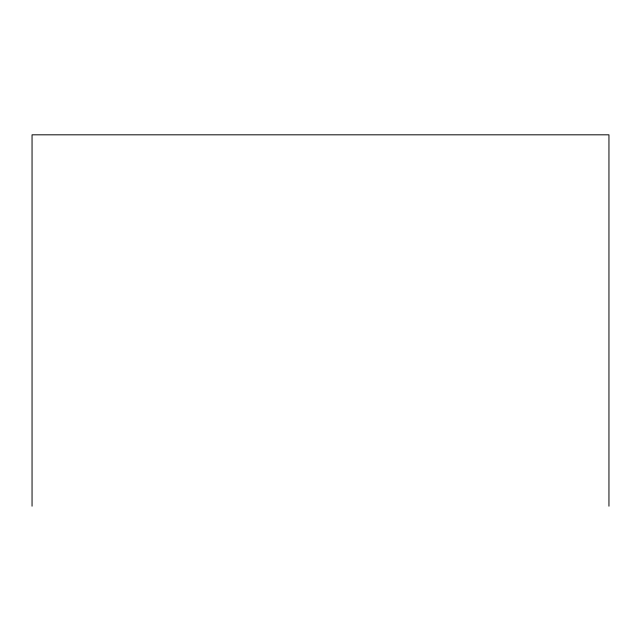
<?xml version="1.0" encoding="UTF-8"?>
<svg xmlns="http://www.w3.org/2000/svg" width="641" height="641" viewBox="0 0 641 641"><rect width="100%" height="100%" fill="white"/><g stroke="black" fill="none" stroke-linecap="round" stroke-linejoin="round"><path stroke-width="0.96" d="M608.95 506.182L608.95 134.818L32.05 134.818L32.05 506.182"/></g></svg>
